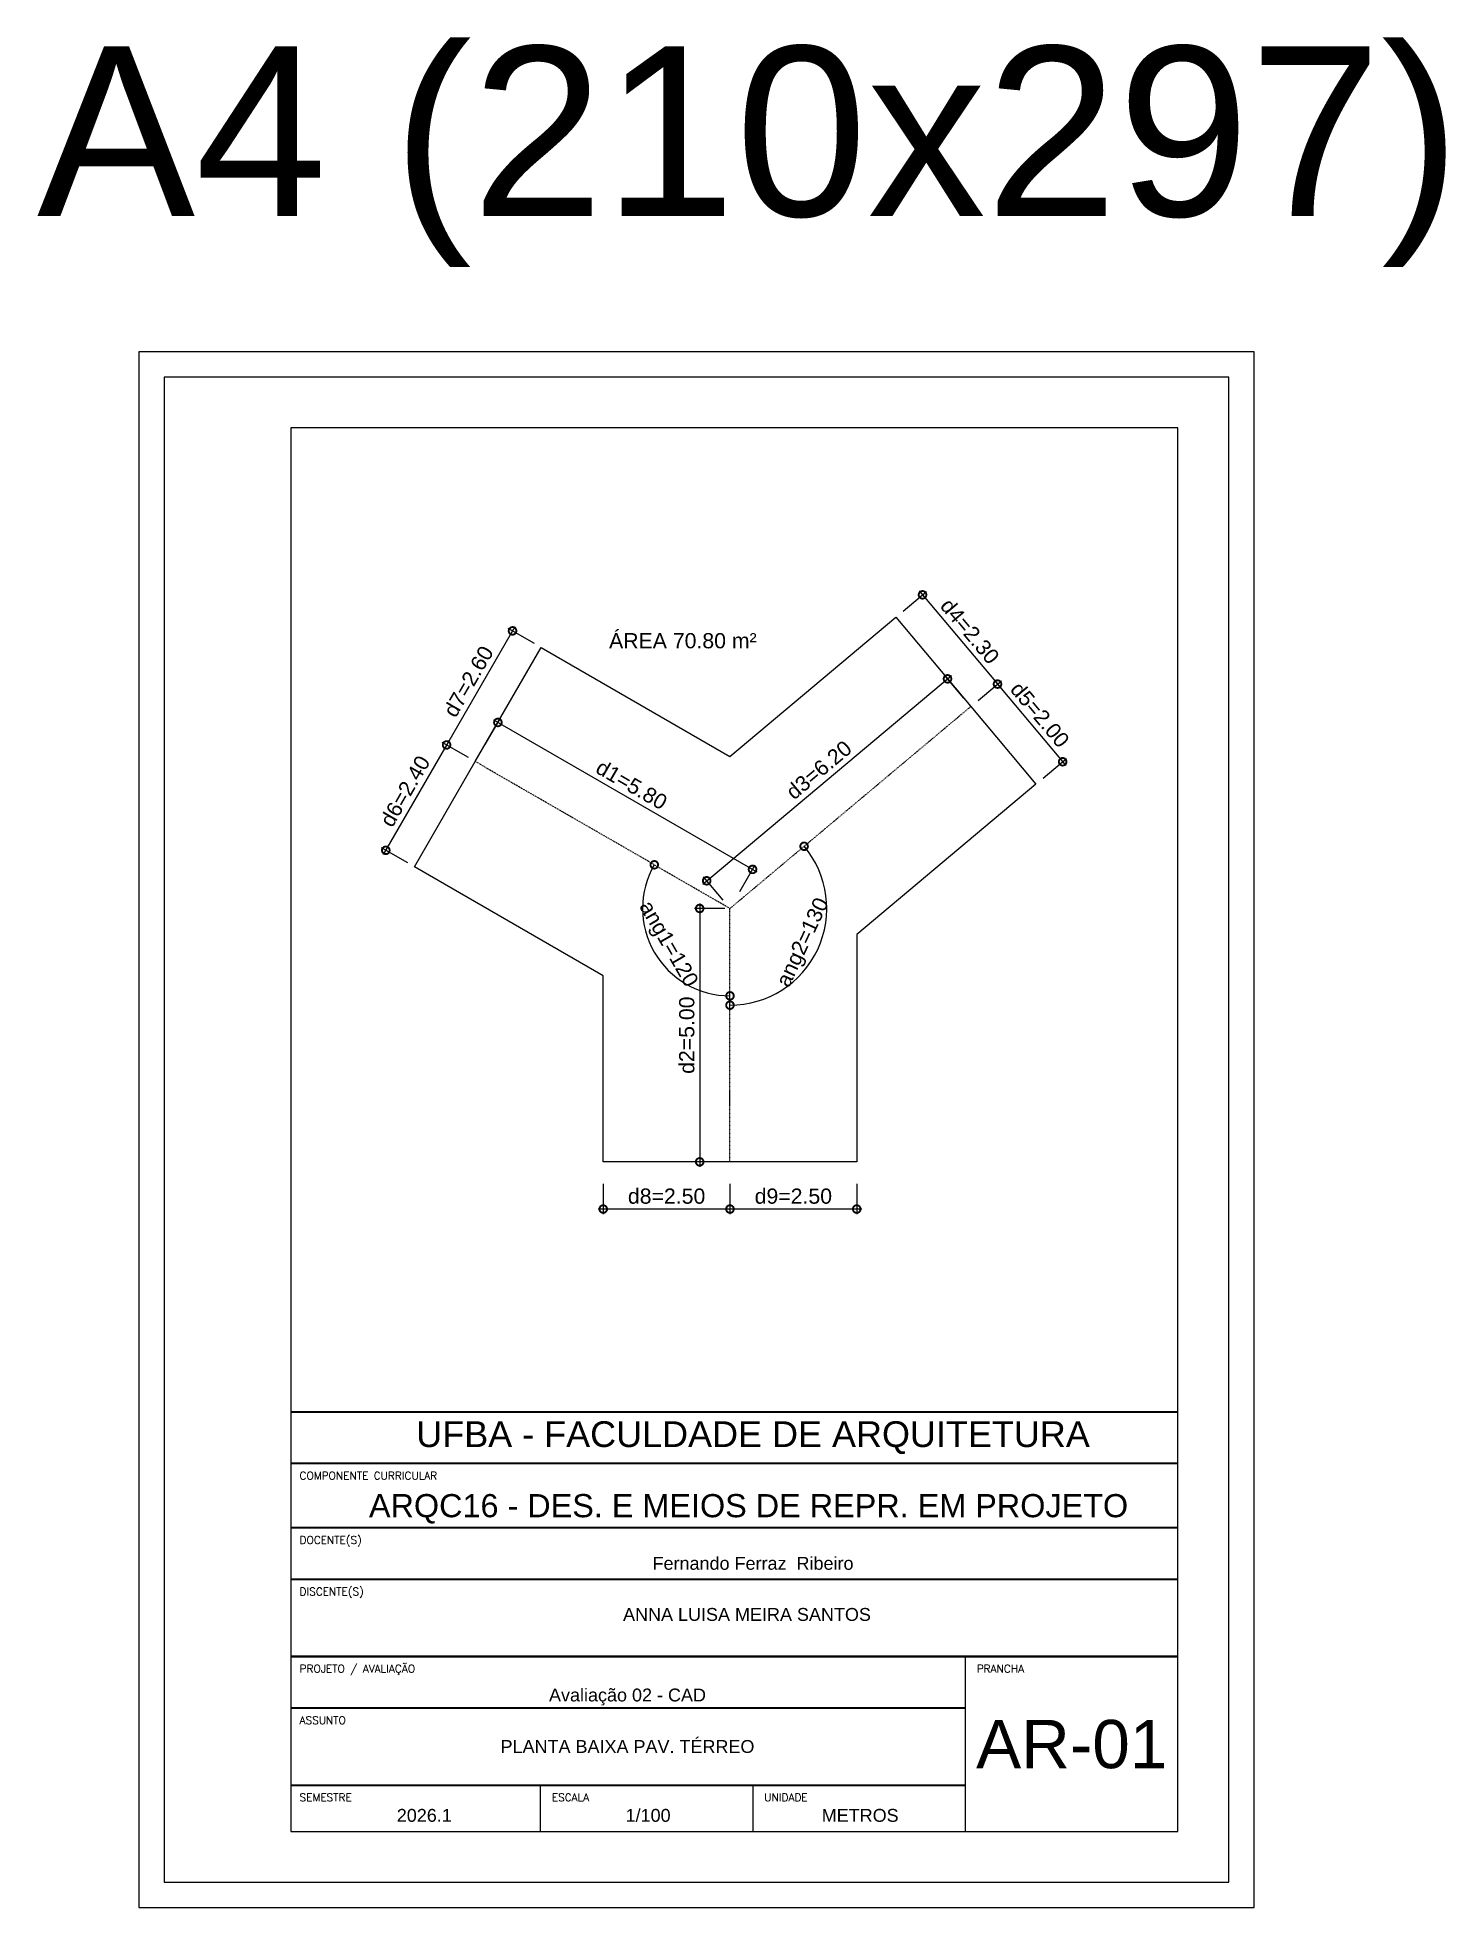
# Paper-space layout 'contorno' of a CAD drawing. Header units: metres. Extents: x -235 to 43, y -5 to 364.
# The model-space entities are those that its viewports show. They can reach past a viewport. Long polylines and large blocks are cut down to what shows.
import ezdxf
from ezdxf.enums import TextEntityAlignment as Align

# ---------------------------------------------------------------- set-up
doc = ezdxf.new("R2010")
doc.units = ezdxf.units.M
doc.header["$LTSCALE"] = 0.1
doc.linetypes.add('DASHDOT', pattern=[25.4, 12.7, -6.35, 0, -6.35])
doc.layers.add('0_MRG_AUX', color=7, linetype='Continuous', true_color=0xecbcd1, plot=False)
for name, color, linetype in [('ARQ_EIXO CINZA 04', 139, 'DASHDOT'), ('MRG_EXTERNA', 1, 'Continuous'), ('MRG_INTERNA', 2, 'Continuous'), ('SIMB_01', 1, 'Continuous')]:
    doc.layers.add(name, color=color, linetype=linetype)
doc.layers.add('COTA AZUL', color=5, linetype='Continuous', lineweight=25, true_color=0x0000ff)
doc.styles.add('Annot_3.0mm', font='arial.ttf', dxfattribs={"height": 3})
doc.styles.add('Arial', font='arial.ttf')
doc.styles.add('cota', font='arial.ttf')
doc.styles.add('T1-5', font='simplex.shx', dxfattribs={"height": 2.5})
doc.dimstyles.new('Info 01 - annot', dxfattribs={"dimtxt": 3, "dimasz": 3, "dimexe": 1, "dimexo": 1, "dimgap": 1, "dimtad": 1, "dimzin": 4, "dimtxsty": 'cota', "dimblk": 'DOTSMALL', "dimcen": 2, "dimdle": 1, "dimclrd": 256, "dimclre": 256, "dimclrt": 1, "dimazin": 2, "dimtfac": 0.09, "dimtmove": 2, "dimatfit": 2, "dimfxl": 5, "dimfxlon": 1, "dimtolj": 1, "dimtzin": 4, "dimlwd": -1, "dimarcsym": 1})

# ---------------------------------------------------------------- blocks, each defined once
blk = doc.blocks.new('FORMATO_A4')
at = {"layer": '0_MRG_AUX'}
blk.add_lwpolyline([(-215, 302), (-215, -5), (5, -5), (5, 302)], close=True, dxfattribs=at)
at = {"layer": 'MRG_EXTERNA'}
blk.add_lwpolyline([(-210, 297), (-210, 0), (0, 0), (0, 297)], close=True, dxfattribs=at)
at = {"layer": 'MRG_INTERNA'}
for p, q in [((-185, 287), (-185, 10)), ((-10, 287), (-185, 287)), ((-10, 10), (-10, 287)), ((-185, 10), (-10, 10))]:
    blk.add_line(p, q, dxfattribs=at)
blk = doc.blocks.new('carimbo01')
at = {"layer": 'SIMB_01', "flags": 128}
blk.add_lwpolyline([(-6890, 3260, 16, 16, 0), (0, 3260, 0, 0, 0), (0, 0, 0, 0, 0), (-1650, 0, 0, 0, 0)], format="xyseb", dxfattribs=at)
at = {"layer": 'SIMB_01', "const_width": 16, "flags": 128}
for points in [[(-6890, 2860), (0, 2860)], [(-6890, 2360), (0, 2360)], [(-6890, 1960), (0, 1960)], [(-6890, 1360), (0, 1360)], [(-6890, 960), (-1650, 960)], [(-1650, 360), (-6890, 360)]]:
    blk.add_lwpolyline(points, dxfattribs=at)
at = {"layer": 'SIMB_01'}
for points in [[(-1650, 0), (-1650, 360), (-1650, 1360)], [(-4950, 0), (-4950, 360)], [(-3300, 0), (-3300, 360)]]:
    blk.add_lwpolyline(points, dxfattribs=at)
at = {"layer": 'SIMB_01', "style": 'T1-5'}
for s, p in [('COMPONENTE CURRICULAR', (-6822, 2735)), ('DOCENTE(S)', (-6822, 2235)), ('DISCENTE(S)', (-6822, 1835)), ('PROJETO / AVALIAÇÃO', (-6822, 1235)), ('PRANCHA', (-1563, 1235)), ('ASSUNTO', (-6822, 835)), ('SEMESTRE', (-6822, 235)), ('ESCALA', (-4863, 235)), ('UNIDADE', (-3213, 235))]:
    blk.add_text(s, height=60, dxfattribs=at).set_placement(p)
at = {"layer": 'SIMB_01', "insert": (-6600, 3260), "char_height": 0.3, "width": 6600, "attachment_point": 1, "style": 'Annot_3.0mm'}
blk.add_mtext('UNIVERSIDADE FEDERAL DA BAHIA - FACULDADE DE ARQUITERUA', dxfattribs=at)
at = {"layer": 'SIMB_01', "insert": (-3300, 3060), "char_height": 200, "attachment_point": 5, "style": 'Annot_3.0mm'}
blk.add_mtext_dynamic_manual_height_columns('\\pxqc;UFBA - FACULDADE DE ARQUITETURA', width=5970.81, gutter_width=1.5, heights=[0], dxfattribs=at)
at = {"layer": 'SIMB_01', "style": 'cota'}
for tag, height, p in [('COMPONENTE', 180, (-3300, 2532)), ('DOCESNTE(S)', 100, (-3300, 2084)), ('DISCESNTE(S)', 100, (-3347, 1687)), ('PROJETO/AVALIAÇÃO', 100, (-4275, 1061)), ('NUM', 375, (-825, 680)), ('ASSUNTO', 100, (-4275, 661)), ('SEMESTRE', 100, (-5853, 126)), ('ESCALA', 100, (-4115, 126)), ('UNIDADE', 100, (-2468, 126))]:
    blk.add_attdef(tag, text='', height=height, dxfattribs=at).set_placement(p, align=Align.MIDDLE_CENTER)
blk = doc.blocks.new('_DotSmall')
at = {"color": 0, "linetype": 'ByBlock', "const_width": 0.5}
blk.add_lwpolyline([(-0.0625, 0, 1), (0.0625, 0, 1)], format="xyb", close=True, dxfattribs=at)
blk = doc.blocks.new('*D6')
at = {"layer": 'COTA AZUL', "lineweight": -2, "transparency": 16777216}
for p, q in [((-4.759, 2.466), (-4.459, 2.986)), ((0.264, -0.434), (0.564, 0.086))]:
    blk.add_line(p, q, dxfattribs=at)
at = {"layer": 'COTA AZUL', "transparency": 16777216}
blk.add_line((-4.595, 2.949), (0.601, -0.051), dxfattribs=at)
at = {"layer": 'Defpoints', "color": 0, "transparency": 16777216}
for p in [(-4.954, 2.128), (0.514, -0.001), (0.069, -0.772)]:
    blk.add_point(p, dxfattribs=at)
at = {"layer": 'COTA AZUL', "transparency": 16777216, "xscale": 0.3, "yscale": 0.3, "zscale": 0.3}
for p, rotation in [((-4.509, 2.899), 150), ((0.514, -0.001), 330.0000000000001)]:
    blk.add_blockref('_DotSmall', p, dxfattribs=dict(at, rotation=rotation))
at = {"layer": 'COTA AZUL', "color": 1, "transparency": 16777216, "insert": (-1.871, 1.669), "char_height": 0.3, "attachment_point": 5, "rotation": 330, "style": 'cota'}
blk.add_mtext('\\A1;d1=5.80', dxfattribs=at)
blk = doc.blocks.new('*D8')
at = {"layer": 'COTA AZUL', "transparency": 16777216}
blk.add_line((-0.528, -0.672), (-0.528, -5.872), dxfattribs=at)
at = {"layer": 'COTA AZUL', "lineweight": -2, "transparency": 16777216}
for p, q in [((-0.031, -0.772), (-0.628, -0.772)), ((-0.031, -5.772), (-0.628, -5.772))]:
    blk.add_line(p, q, dxfattribs=at)
at = {"layer": 'Defpoints', "color": 0, "transparency": 16777216}
for p in [(0.069, -0.772), (-0.528, -5.772), (0.069, -5.772)]:
    blk.add_point(p, dxfattribs=at)
at = {"layer": 'COTA AZUL', "transparency": 16777216, "xscale": 0.3, "yscale": 0.3, "zscale": 0.3}
for p, rotation in [((-0.528, -0.772), 90), ((-0.528, -5.772), 270)]:
    blk.add_blockref('_DotSmall', p, dxfattribs=dict(at, rotation=rotation))
at = {"layer": 'COTA AZUL', "color": 1, "transparency": 16777216, "insert": (-0.782, -3.272), "char_height": 0.3, "attachment_point": 5, "rotation": 90, "style": 'cota'}
blk.add_mtext('\\A1;d2=5.00', dxfattribs=at)
blk = doc.blocks.new('*D7')
at = {"layer": 'COTA AZUL', "transparency": 16777216}
blk.add_line((-0.466, -0.29), (4.437, 3.824), dxfattribs=at)
at = {"layer": 'COTA AZUL', "lineweight": -2, "transparency": 16777216}
for p, q in [((4.681, 3.376), (4.296, 3.836)), ((-0.068, -0.609), (-0.454, -0.149))]:
    blk.add_line(p, q, dxfattribs=at)
at = {"layer": 'Defpoints', "color": 0, "transparency": 16777216}
for p in [(4.36, 3.759), (4.818, 3.213), (0.069, -0.772)]:
    blk.add_point(p, dxfattribs=at)
at = {"layer": 'COTA AZUL', "transparency": 16777216, "xscale": 0.3, "yscale": 0.3, "zscale": 0.3}
for p, rotation in [((4.36, 3.759), 40.00000000000002), ((-0.39, -0.226), 220)]:
    blk.add_blockref('_DotSmall', p, dxfattribs=dict(at, rotation=rotation))
at = {"layer": 'COTA AZUL', "color": 1, "transparency": 16777216, "insert": (1.822, 1.961), "char_height": 0.3, "attachment_point": 5, "rotation": 40, "style": 'cota'}
blk.add_mtext('\\A1;d3=6.20', dxfattribs=at)
blk = doc.blocks.new('*D2')
at = {"layer": 'COTA AZUL', "lineweight": -2, "transparency": 16777216}
for p, q in [((3.484, 5.096), (3.944, 5.482)), ((4.963, 3.334), (5.422, 3.72))]:
    blk.add_line(p, q, dxfattribs=at)
at = {"layer": 'COTA AZUL', "transparency": 16777216}
blk.add_line((3.803, 5.494), (5.41, 3.579), dxfattribs=at)
at = {"layer": 'Defpoints', "color": 0, "transparency": 16777216}
for p in [(3.34, 4.975), (5.346, 3.655), (4.818, 3.213)]:
    blk.add_point(p, dxfattribs=at)
at = {"layer": 'COTA AZUL', "transparency": 16777216, "xscale": 0.3, "yscale": 0.3, "zscale": 0.3}
for p, rotation in [((3.867, 5.417), 130), ((5.346, 3.655), 310)]:
    blk.add_blockref('_DotSmall', p, dxfattribs=dict(at, rotation=rotation))
at = {"layer": 'COTA AZUL', "color": 1, "transparency": 16777216, "insert": (4.801, 4.699), "char_height": 0.3, "attachment_point": 5, "rotation": 310, "style": 'cota'}
blk.add_mtext('\\A1;d4=2.30', dxfattribs=at)
blk = doc.blocks.new('*D3')
at = {"layer": 'COTA AZUL', "lineweight": -2, "transparency": 16777216}
for p, q in [((4.963, 3.334), (5.422, 3.72)), ((6.248, 1.802), (6.708, 2.188))]:
    blk.add_line(p, q, dxfattribs=at)
at = {"layer": 'COTA AZUL', "transparency": 16777216}
blk.add_line((5.281, 3.732), (6.696, 2.047), dxfattribs=at)
at = {"layer": 'Defpoints', "color": 0, "transparency": 16777216}
for p in [(4.818, 3.213), (6.631, 2.123), (6.104, 1.681)]:
    blk.add_point(p, dxfattribs=at)
at = {"layer": 'COTA AZUL', "transparency": 16777216, "xscale": 0.3, "yscale": 0.3, "zscale": 0.3}
for p, rotation in [((5.346, 3.655), 130.0000000000001), ((6.631, 2.123), 310.0000000000001)]:
    blk.add_blockref('_DotSmall', p, dxfattribs=dict(at, rotation=rotation))
at = {"layer": 'COTA AZUL', "color": 1, "transparency": 16777216, "insert": (6.182, 3.052), "char_height": 0.3, "attachment_point": 5, "rotation": 310, "style": 'cota'}
blk.add_mtext('\\A1;d5=2.00', dxfattribs=at)
blk = doc.blocks.new('*D5')
at = {"layer": 'COTA AZUL', "transparency": 16777216}
blk.add_line((-5.47, 2.541), (-6.77, 0.29), dxfattribs=at)
at = {"layer": 'COTA AZUL', "lineweight": -2, "transparency": 16777216}
for p, q in [((-5.087, 2.205), (-5.607, 2.505)), ((-6.287, 0.126), (-6.807, 0.426))]:
    blk.add_line(p, q, dxfattribs=at)
at = {"layer": 'Defpoints', "color": 0, "transparency": 16777216}
for p in [(-4.954, 2.128), (-6.72, 0.376), (-6.154, 0.049)]:
    blk.add_point(p, dxfattribs=at)
at = {"layer": 'COTA AZUL', "transparency": 16777216, "xscale": 0.3, "yscale": 0.3, "zscale": 0.3}
for p, rotation in [((-5.52, 2.455), 60.00000000000002), ((-6.72, 0.376), 240)]:
    blk.add_blockref('_DotSmall', p, dxfattribs=dict(at, rotation=rotation))
at = {"layer": 'COTA AZUL', "color": 1, "transparency": 16777216, "insert": (-6.34, 1.542), "char_height": 0.3, "attachment_point": 5, "rotation": 60, "style": 'cota'}
blk.add_mtext('\\A1;d6=2.40', dxfattribs=at)
blk = doc.blocks.new('*D4')
at = {"layer": 'COTA AZUL', "transparency": 16777216}
blk.add_line((-5.57, 2.368), (-4.17, 4.793), dxfattribs=at)
at = {"layer": 'COTA AZUL', "lineweight": -2, "transparency": 16777216}
for p, q in [((-3.787, 4.456), (-4.307, 4.756)), ((-5.087, 2.205), (-5.607, 2.505))]:
    blk.add_line(p, q, dxfattribs=at)
at = {"layer": 'Defpoints', "color": 0, "transparency": 16777216}
for p in [(-4.22, 4.706), (-3.654, 4.379), (-4.954, 2.128)]:
    blk.add_point(p, dxfattribs=at)
at = {"layer": 'COTA AZUL', "transparency": 16777216, "xscale": 0.3, "yscale": 0.3, "zscale": 0.3}
for p, rotation in [((-4.22, 4.706), 60.00000000000005), ((-5.52, 2.455), 240)]:
    blk.add_blockref('_DotSmall', p, dxfattribs=dict(at, rotation=rotation))
at = {"layer": 'COTA AZUL', "color": 1, "transparency": 16777216, "insert": (-5.09, 3.707), "char_height": 0.3, "attachment_point": 5, "rotation": 60, "style": 'cota'}
blk.add_mtext('\\A1;d7=2.60', dxfattribs=at)
blk = doc.blocks.new('*D12')
at = {"layer": 'COTA AZUL', "lineweight": -2, "transparency": 16777216}
for p, q in [((-2.431, -6.203), (-2.431, -6.803)), ((0.069, -6.203), (0.069, -6.803))]:
    blk.add_line(p, q, dxfattribs=at)
at = {"layer": 'COTA AZUL', "transparency": 16777216}
blk.add_line((0.169, -6.703), (-2.531, -6.703), dxfattribs=at)
at = {"layer": 'Defpoints', "color": 0, "transparency": 16777216}
for p in [(-2.431, -5.772), (0.069, -5.772), (-2.431, -6.703)]:
    blk.add_point(p, dxfattribs=at)
at = {"layer": 'COTA AZUL', "transparency": 16777216, "xscale": 0.3, "yscale": 0.3, "zscale": 0.3, "rotation": 180}
blk.add_blockref('_DotSmall', (-2.431, -6.703), dxfattribs=at)
at = {"layer": 'COTA AZUL', "transparency": 16777216, "xscale": 0.3, "yscale": 0.3, "zscale": 0.3}
blk.add_blockref('_DotSmall', (0.069, -6.703), dxfattribs=at)
at = {"layer": 'COTA AZUL', "color": 1, "transparency": 16777216, "insert": (-1.181, -6.45), "char_height": 0.3, "attachment_point": 5, "style": 'cota'}
blk.add_mtext('\\A1;d8=2.50', dxfattribs=at)
blk = doc.blocks.new('*D11')
at = {"layer": 'COTA AZUL', "lineweight": -2, "transparency": 16777216}
for p, q in [((0.069, -6.203), (0.069, -6.803)), ((2.569, -6.203), (2.569, -6.803))]:
    blk.add_line(p, q, dxfattribs=at)
at = {"layer": 'COTA AZUL', "transparency": 16777216}
blk.add_line((2.669, -6.703), (-0.031, -6.703), dxfattribs=at)
at = {"layer": 'Defpoints', "color": 0, "transparency": 16777216}
for p in [(0.069, -5.772), (2.569, -5.772), (0.069, -6.703)]:
    blk.add_point(p, dxfattribs=at)
at = {"layer": 'COTA AZUL', "transparency": 16777216, "xscale": 0.3, "yscale": 0.3, "zscale": 0.3, "rotation": 180}
blk.add_blockref('_DotSmall', (0.069, -6.703), dxfattribs=at)
at = {"layer": 'COTA AZUL', "transparency": 16777216, "xscale": 0.3, "yscale": 0.3, "zscale": 0.3}
blk.add_blockref('_DotSmall', (2.569, -6.703), dxfattribs=at)
at = {"layer": 'COTA AZUL', "color": 1, "transparency": 16777216, "insert": (1.319, -6.45), "char_height": 0.3, "attachment_point": 5, "style": 'cota'}
blk.add_mtext('\\A1;d9=2.50', dxfattribs=at)
blk = doc.blocks.new('*D9')
at = {"layer": 'COTA AZUL', "transparency": 16777216}
blk.add_arc((0.069, -0.772), 1.724, 150, 270, dxfattribs=at)
at = {"layer": 'Defpoints', "color": 0, "transparency": 16777216}
for p in [(-4.954, 2.128), (-1.629, -1.072), (0.069, -0.772), (0.069, -0.772), (0.069, -5.772)]:
    blk.add_point(p, dxfattribs=at)
at = {"layer": 'COTA AZUL', "transparency": 16777216, "xscale": 0.3, "yscale": 0.3, "zscale": 0.3, "rotation": 60.00000000000006}
blk.add_blockref('_DotSmall', (-1.424, 0.09), dxfattribs=at)
at = {"layer": 'COTA AZUL', "transparency": 16777216, "xscale": 0.3, "yscale": 0.3, "zscale": 0.3}
blk.add_blockref('_DotSmall', (0.069, -2.496), dxfattribs=at)
at = {"layer": 'COTA AZUL', "color": 1, "transparency": 16777216, "insert": (-1.169, -1.487), "char_height": 0.3, "attachment_point": 5, "rotation": 300, "style": 'cota'}
blk.add_mtext('\\A1;ang1=120', dxfattribs=at)
blk = doc.blocks.new('*D10')
at = {"layer": 'COTA AZUL', "transparency": 16777216}
blk.add_arc((0.069, -0.772), 1.909, 270, 40, dxfattribs=at)
at = {"layer": 'Defpoints', "color": 0, "transparency": 16777216}
for p in [(4.818, 3.213), (0.069, -0.772), (0.069, -0.772), (1.379, -2.161), (0.069, -5.772)]:
    blk.add_point(p, dxfattribs=at)
at = {"layer": 'COTA AZUL', "transparency": 16777216, "xscale": 0.3, "yscale": 0.3, "zscale": 0.3}
for p, rotation in [((1.531, 0.455), 130), ((0.069, -2.681), 180)]:
    blk.add_blockref('_DotSmall', p, dxfattribs=dict(at, rotation=rotation))
at = {"layer": 'COTA AZUL', "color": 1, "transparency": 16777216, "insert": (1.532, -1.454), "char_height": 0.3, "attachment_point": 5, "rotation": 65, "style": 'cota'}
blk.add_mtext('\\A1;ang2=130', dxfattribs=at)

msp = doc.modelspace()

# ---------------------------------------------------------------- linework, layer by layer
msp.add_lwpolyline([(-4.954, 2.128), (-3.654, 4.379), (0.069, 2.23), (3.34, 4.975), (4.818, 3.213), (6.104, 1.681), (2.569, -1.285), (2.569, -5.772), (0.069, -5.772), (-2.431, -5.772), (-2.431, -2.1), (-6.154, 0.049), (-4.954, 2.128)])
at = {"layer": 'ARQ_EIXO CINZA 04'}
for p, q in [((0.069, -0.772), (4.818, 3.213)), ((0.069, -0.772), (-4.954, 2.128)), ((0.069, -5.772), (0.069, -0.772))]:
    msp.add_line(p, q, dxfattribs=at)

# ---------------------------------------------------------------- texts
at = {"layer": 'SIMB_01', "insert": (-2.316, 4.662), "char_height": 0.3, "width": 3.9108, "attachment_point": 1, "style": 'Annot_3.0mm'}
msp.add_mtext('ÁREA 70.80 m²', dxfattribs=at)

# ---------------------------------------------------------------- dimensions: what is measured, and where the dimension line sits
at = {"layer": 'COTA AZUL'}
for p1, p2, distance, text, picture, middle in [((3.34, 4.975), (4.818, 3.213), 0.688, 'd4=2.30', '*D2', (4.801, 4.699)), ((-4.954, 2.128), (-3.654, 4.379), 0.654, 'd7=2.60', '*D4', (-5.09, 3.707)), ((0.069, -0.772), (4.818, 3.213), 0.713, 'd3=6.20', '*D7', (1.822, 1.961)), ((4.818, 3.213), (6.104, 1.681), 0.688, 'd5=2.00', '*D3', (6.182, 3.052)), ((-4.954, 2.128), (0.069, -0.772), 0.891, 'd1=5.80', '*D6', (-1.871, 1.669)), ((-4.954, 2.128), (-6.154, 0.049), -0.654, 'd6=2.40', '*D5', (-6.34, 1.542)), ((0.069, -5.772), (-2.431, -5.772), 0.931, 'd8=2.50', '*D12', (-1.181, -6.45)), ((2.569, -5.772), (0.069, -5.772), 0.931, 'd9=2.50', '*D11', (1.319, -6.45))]:
    dim = msp.add_aligned_dim(p1=p1, p2=p2, distance=distance, text=text, dimstyle='Info 01 - annot', override={"dimscale": 0}, dxfattribs=at)
    dim.commit()
    dim.dimension.update_dxf_attribs({"geometry": picture, "text_midpoint": middle})
for base, line1, text, picture, middle in [((1.379, -2.161), ((0.069, -0.772), (4.818, 3.213)), 'ang2=130', '*D10', (1.532, -1.454)), ((-1.629, -1.072), ((0.069, -0.772), (-4.954, 2.128)), 'ang1=120', '*D9', (-1.169, -1.487))]:
    dim = msp.add_angular_dim_2l(base=base, line1=line1, line2=((0.069, -5.772), (0.069, -0.772)), text=text, dimstyle='Info 01 - annot', override={"dimscale": 0}, dxfattribs=at)
    dim.commit()
    dim.dimension.update_dxf_attribs({"geometry": picture, "text_midpoint": middle})
dim = msp.add_linear_dim(base=(-0.528, -5.772), p1=(0.069, -0.772), p2=(0.069, -5.772), angle=90, text='d2=5.00', dimstyle='Info 01 - annot', override={"dimscale": 0}, dxfattribs=at)
dim.commit()
dim.dimension.update_dxf_attribs({"geometry": '*D8', "text_midpoint": (-0.782, -3.272)})

psp = doc.layouts.new('contorno')

# ---------------------------------------------------------------- block references
psp.add_blockref('FORMATO_A4', (0, 0))
at = {"layer": 'COTA AZUL', "xscale": 0.0254, "yscale": 0.0254, "zscale": 0.0254}
psp.add_blockref('carimbo01', (-10, 10), dxfattribs=at).add_auto_attribs({'COMPONENTE': 'ARQC16 - DES. E MEIOS DE REPR. EM PROJETO ', 'DOCESNTE(S)': 'Fernando Ferraz  Ribeiro', 'PROJETO/AVALIAÇÃO': 'Avaliação 02 - CAD', 'DISCESNTE(S)': 'ANNA LUISA MEIRA SANTOS', 'ASSUNTO': 'PLANTA BAIXA PAV. TÉRREO', 'SEMESTRE': '2026.1', 'ESCALA': '1/100', 'UNIDADE': 'METROS', 'NUM': 'AR-01'})

# ---------------------------------------------------------------- texts
at = {"style": 'Arial'}
psp.add_text('A4 (210x297)', height=33.4769, dxfattribs=at).set_placement((-94.69, 362.25), align=Align.TOP_CENTER)

# ---------------------------------------------------------------- viewports
at = {"layer": '0_MRG_AUX'}
psp.add_viewport(center=(-97.5, 189.9), size=(175, 194.196), view_center_point=(0.156, -0.997), view_height=19.4196, dxfattribs=at)

doc.saveas('drawing.dxf')
